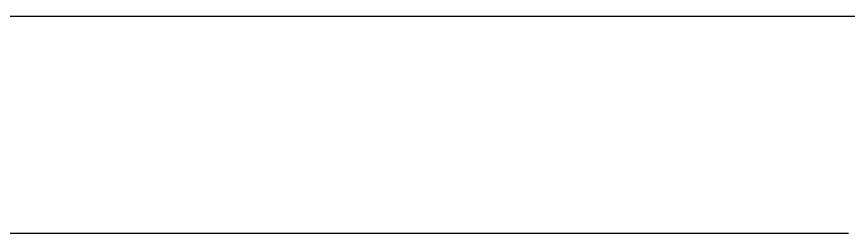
# Model space of a CAD drawing. Header units: millimetres. Extents: x -9 to 276, y -90 to 14.
# Drawn here: x 17.22 to 25.85, y 7 to 9.25 of the extents above; entities that cross this region are included whole.
import ezdxf

# ---------------------------------------------------------------- set-up
doc = ezdxf.new("R2010")
doc.units = ezdxf.units.MM
doc.layers.add('BLACK', color=7, linetype='CONTINUOUS')

msp = doc.modelspace()

# ---------------------------------------------------------------- linework, layer by layer
at = {"layer": 'BLACK', "linetype": 'Continuous'}
for p, q in [((17.281905, 9.25), (17.150817, 9.249985)), ((17.615582, 9.250024), (17.281905, 9.25)), ((17.949255, 9.250031), (17.615582, 9.250024)), ((18.616592, 9.250013), (17.949255, 9.250031)), ((18.975926, 9.25), (18.616592, 9.250013)), ((20.293498, 9.249997), (18.975926, 9.25)), ((20.669947, 9.25), (20.293498, 9.249997)), ((21.98752, 9.250001), (20.669947, 9.25)), ((22.363969, 9.25), (21.98752, 9.250001)), ((24.05799, 9.25), (22.363969, 9.25)), ((27.446032, 9.25), (24.05799, 9.25)), ((25.85145, 6.99795), (12.25145, 6.99795))]:
    msp.add_line(p, q, dxfattribs=at)

doc.saveas('drawing.dxf')
